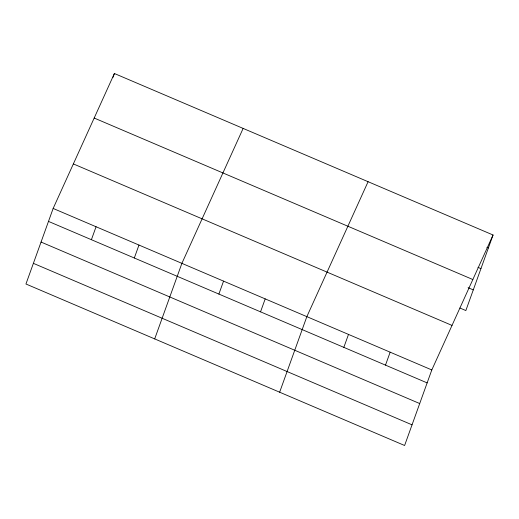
<?xml version="1.0" encoding="UTF-8"?>
<svg xmlns="http://www.w3.org/2000/svg" width="519" height="519" viewBox="0 0 519 519"><rect width="100%" height="100%" fill="white"/><g stroke="black" fill="none" stroke-linecap="round" stroke-linejoin="round"><path stroke-width="0.78" d="M53.152 208.45L25.95 284.003L404.606 445.497L431.808 369.943L493.05 234.997L114.394 73.503L53.152 208.45L431.808 369.943M113.025 77.312L114.394 73.503M91.402 239.7L96.067 226.751M134.317 258.001L138.982 245.052M154.694 338.907L181.89 263.36L243.139 128.414M218.882 294.072L223.546 281.123M260.538 311.835L265.196 298.886M279.65 392.202L306.846 316.648L368.094 181.702M343.838 347.36L348.502 334.411M385.494 365.129L390.152 352.18M493.05 234.997L465.848 310.55L459.899 308.014M486.9 247.31L488.385 247.946M477.973 267.337L480.951 268.608M94.186 118.034L472.841 279.527M468.08 287.669L473.289 289.894M73.361 163.92L452.017 325.413M48.488 221.399L427.143 382.892M41.053 242.055L419.702 403.548M33.385 263.341L412.041 424.834"/></g></svg>
